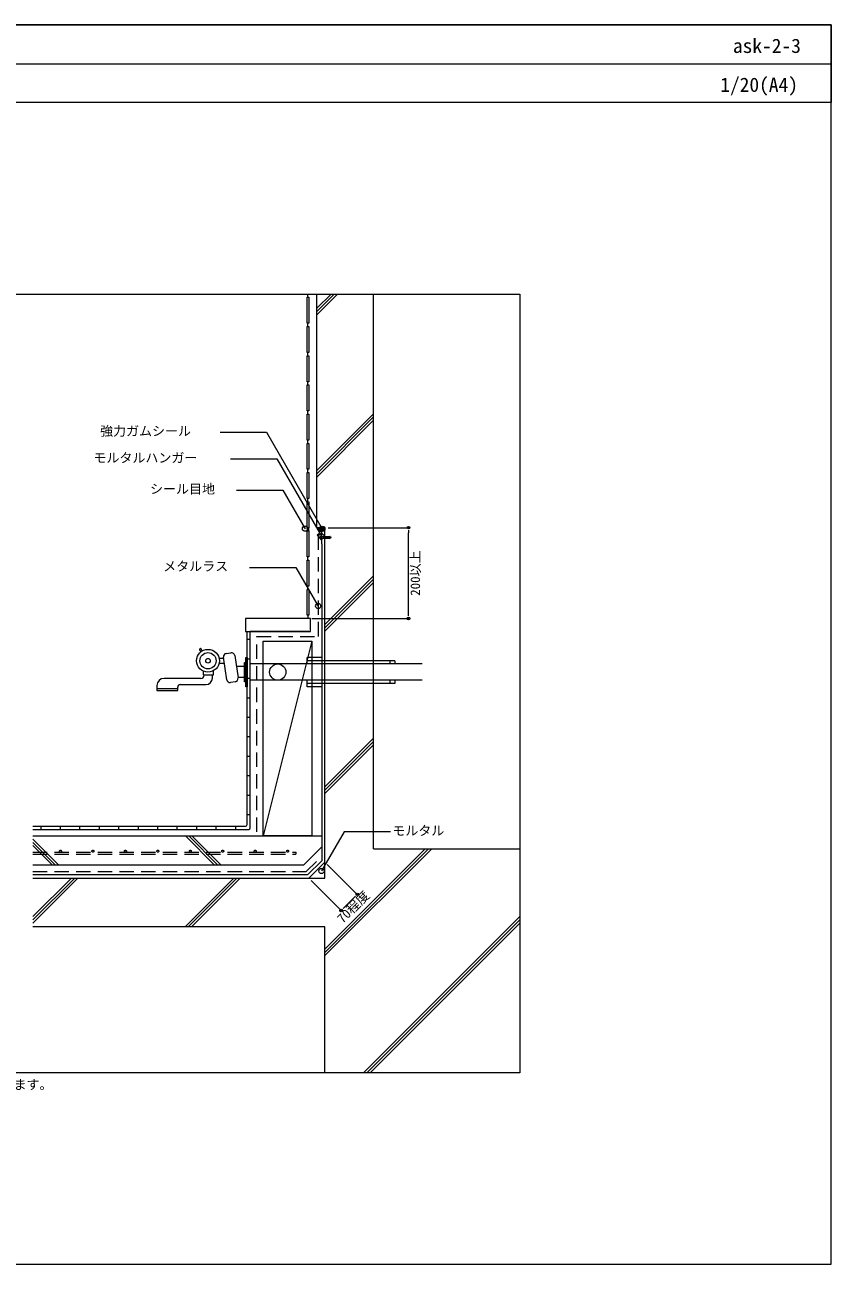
# Model space of a CAD drawing. Units: millimetres, scale not verified. Extents: x -2760 to 2760, y -1910 to 1910.
# Drawn here: x 275 to 2760, y -1910 to 1910 of the extents above; entities that cross this region are included whole.
import ezdxf
from ezdxf.enums import TextEntityAlignment as Align

# ---------------------------------------------------------------- set-up
doc = ezdxf.new("R2010")
doc.units = ezdxf.units.MM
doc.header["$LTSCALE"] = 7
doc.linetypes.add('USER1', pattern=[9.525, 6.35, -3.175])
for name, color, linetype, lineweight in [('0-0_0', 7, 'Continuous', 9), ('0-1_HATCH', 9, 'Continuous', 18), ('0-3_KUTAI', 3, 'Continuous', 18), ('0-4_BOUSUI', 1, 'Continuous', 18), ('0-5_MOJI', 7, 'Continuous', 18), ('0-6_sunpo', 7, 'Continuous', 18), ('0-7_KANAMONO_SCREW', 4, 'Continuous', 18), ('0-8_KANAMONO', 4, 'Continuous', 18), ('0-9_TENSEN', 4, 'USER1', 18), ('0-A_SIAGE', 4, 'Continuous', 18), ('0-B_ZATU', 6, 'Continuous', 18), ('0-C_WAKU', 7, 'Continuous', 18)]:
    doc.layers.add(name, color=color, linetype=linetype, lineweight=lineweight)
doc.styles.add('ＭＳ ゴシック', font='')
doc.styles.get('ＭＳ ゴシック').set_extended_font_data('MS Gothic')

# ---------------------------------------------------------------- blocks, each defined once
blk = doc.blocks.new('_DOT')
at = {"layer": '0-0_0'}
for p, q in [((-0.5, 0), (-1, 0)), ((0.25, 0), (-0.25, 0))]:
    blk.add_line(p, q, dxfattribs=at)
blk.add_circle((0, 0), 0.25, dxfattribs=at)

msp = doc.modelspace()

# ---------------------------------------------------------------- linework, layer by layer
at = {"layer": '0-0_0', "lineweight": 18}
msp.add_line((-2759.789, 1790.146), (2760.211, 1790.146), dxfattribs=at)
msp.add_lwpolyline([(1800.211, -1319.854), (-1799.789, -1319.854), (-1799.789, 1080.146), (1800.211, 1080.146)], close=True, dxfattribs=at)
at = {"layer": '0-1_HATCH'}
for p, q in [((1175.211, 1026.333), (1229.023, 1080.146)), ((1175.211, 1016.333), (1239.023, 1080.146)), ((1175.211, 1036.333), (1219.023, 1080.146)), ((1175.211, 536.333), (1350.211, 711.333)), ((1175.211, 526.333), (1350.211, 701.333)), ((1175.211, 516.333), (1350.211, 691.333)), ((1145.612, 351.728), (1150.211, 356.327)), ((1150.211, 353.665), (1145.683, 358.193)), ((1149.24, 350.146), (1145.877, 353.508)), ((1145.901, 356.508), (1149.539, 360.146)), ((1150.211, 358.155), (1148.22, 360.146)), ((1148.519, 350.146), (1150.211, 351.837)), ((1180.671, 350.146), (1180.343, 350.474)), ((1180.382, 350.578), (1189.95, 360.146)), ((1180.393, 359.569), (1180.97, 360.146)), ((1189.651, 350.146), (1180.487, 359.31)), ((1185.161, 350.146), (1181.168, 354.138)), ((1181.18, 355.866), (1185.46, 360.146)), ((1194.141, 350.146), (1184.141, 360.146)), ((1184.44, 350.146), (1194.44, 360.146)), ((1198.631, 350.146), (1188.631, 360.146)), ((1188.93, 350.146), (1198.93, 360.146)), ((1200.211, 353.056), (1193.121, 360.146)), ((1193.421, 350.146), (1200.211, 356.936)), ((1200.211, 357.546), (1197.611, 360.146)), ((1197.911, 350.146), (1200.211, 352.446)), ((1200.211, 61.333), (1350.211, 211.333)), ((1200.211, 51.333), (1350.211, 201.333)), ((1200.211, 41.333), (1350.211, 191.333)), ((1200.211, -438.667), (1350.211, -288.667)), ((1200.211, -448.667), (1350.211, -298.667)), ((1200.211, -458.667), (1350.211, -308.667)), ((300.211, -599.854), (380.211, -679.854)), ((300.211, -609.854), (370.211, -679.854)), ((770.211, -589.854), (860.211, -679.854)), ((780.346, -589.989), (870.211, -679.854)), ((790.481, -590.125), (880.211, -679.854)), ((300.211, -619.854), (360.211, -679.854)), ((1200.211, -958.667), (1529.023, -629.854)), ((1200.211, -938.667), (1509.023, -629.854)), ((1200.211, -948.667), (1519.023, -629.854)), ((300.211, -858.667), (439.023, -719.854)), ((300.211, -838.667), (419.023, -719.854)), ((300.211, -848.667), (429.023, -719.854)), ((769.023, -869.854), (919.023, -719.854)), ((779.023, -869.854), (929.023, -719.854)), ((789.023, -869.854), (939.023, -719.854)), ((1319.023, -1319.854), (1800.211, -838.667)), ((1329.023, -1319.854), (1800.211, -848.667)), ((1339.023, -1319.854), (1800.211, -858.667))]:
    msp.add_line(p, q, dxfattribs=at)
at = {"layer": '0-3_KUTAI'}
for p, q in [((1175.211, 360.146), (1175.211, 1080.146)), ((1350.211, -629.854), (1350.211, 1080.146)), ((1200.211, 360.146), (1175.211, 360.146)), ((1200.211, -719.854), (1200.211, 360.146)), ((1150.211, 40.146), (970.211, 40.146)), ((1160.211, 10.146), (1010.211, -589.854)), ((1200.211, -719.854), (1200.211, -449.854)), ((300.211, -589.854), (1190.211, -589.854)), ((1350.211, -629.854), (1800.211, -629.854)), ((1150.713, -719.854), (1200.211, -670.357)), ((300.211, -719.854), (1200.211, -719.854)), ((1200.211, -869.854), (300.211, -869.854)), ((1200.211, -1319.854), (1200.211, -869.854))]:
    msp.add_line(p, q, dxfattribs=at)
for points in [[(1155.211, 40.146), (1155.211, 80.146), (955.211, 80.146), (955.211, 40.146)], [(1160.211, -589.854), (1010.211, -589.854), (1010.211, 10.146), (1160.211, 10.146)]]:
    msp.add_lwpolyline(points, close=True, dxfattribs=at)
msp.add_lwpolyline([(1190.211, -623.788), (1134.145, -679.854), (300.211, -679.854)], dxfattribs=at)
at = {"layer": '0-4_BOUSUI'}
for p, q in [((1150.211, 350.146), (1150.211, 360.146)), ((1190.211, 350.146), (1200.211, 350.146))]:
    msp.add_line(p, q, dxfattribs=at)
msp.add_lwpolyline([(1190.211, 310.146), (1190.211, -666.215), (1146.571, -709.854), (300.211, -709.854)], dxfattribs=at)
for centre, radius, start, end in [((1128.809, 355.146), 17.147, 343.04622, 16.95378), ((1168.413, 355.087), 12.79, 337.27239, 23.29589)]:
    msp.add_arc(centre, radius, start, end, dxfattribs=at)
at = {"layer": '0-5_MOJI'}
for points in [[(877.205, 654.675), (1019.951, 654.675), (1192.019, 356.644)], [(908.711, 572.107), (1051.457, 572.107), (1189.112, 333.682)], [(927.234, 476.247), (1069.98, 476.247), (1138.808, 357.034)], [(967.708, 237.951), (1110.454, 237.951), (1179.281, 118.739)], [(1401.944, -576.973), (1259.198, -576.973), (1189.357, -697.941)]]:
    msp.add_lwpolyline(points, dxfattribs=at)
for centre in [(1138.808, 357.034), (1192.019, 356.644), (1189.112, 333.682), (1179.281, 118.739), (1189.357, -697.941)]:
    msp.add_circle(centre, 8, dxfattribs=at)
at = {"layer": '0-6_sunpo'}
for p, q in [((1210.211, 360.146), (1457.939, 360.146)), ((1457.939, 96.146), (1457.939, 344.146)), ((1160.211, 80.146), (1457.939, 80.146)), ((1207.282, -677.428), (1299.79, -769.936)), ((1157.784, -726.925), (1250.292, -819.433)), ((1288.476, -781.25), (1261.606, -808.12))]:
    msp.add_line(p, q, dxfattribs=at)
at = {"layer": '0-7_KANAMONO_SCREW'}
for p, q in [((1187.327, 333.687), (1187.119, 332.646)), ((1187.119, 327.646), (1187.119, 332.646)), ((1187.119, 327.646), (1187.327, 326.604)), ((1187.327, 326.604), (1187.327, 333.687)), ((1187.327, 333.687), (1187.744, 333.687)), ((1187.744, 326.604), (1187.327, 326.604)), ((1187.744, 334.729), (1187.744, 325.562)), ((1189.411, 334.729), (1187.744, 334.729)), ((1187.744, 325.562), (1189.411, 325.562)), ((1189.411, 334.729), (1189.411, 333.479)), ((1189.411, 333.479), (1189.411, 326.812)), ((1189.411, 326.812), (1189.411, 325.562)), ((1190.244, 332.646), (1202.066, 332.646)), ((1190.244, 327.646), (1202.066, 327.646)), ((1197.9, 332.646), (1197.9, 327.646)), ((1200.4, 332.646), (1200.4, 327.646)), ((1202.076, 332.438), (1202.066, 332.646)), ((1202.066, 330.354), (1216.233, 330.979)), ((1202.066, 330.354), (1202.066, 329.937)), ((1202.066, 329.937), (1216.233, 329.312)), ((1202.076, 327.854), (1202.066, 327.646)), ((1202.076, 332.438), (1204.99, 332.566)), ((1202.076, 327.854), (1204.99, 327.725)), ((1202.275, 332.655), (1204.772, 332.765)), ((1202.284, 332.447), (1202.275, 332.655)), ((1202.284, 327.845), (1202.275, 327.637)), ((1202.275, 327.637), (1204.772, 327.526)), ((1202.804, 330.387), (1202.685, 329.91)), ((1204.068, 330.442), (1203.921, 329.856)), ((1204.781, 332.557), (1204.772, 332.765)), ((1204.781, 327.734), (1204.772, 327.526)), ((1204.98, 332.774), (1215.085, 333.22)), ((1204.99, 332.566), (1204.98, 332.774)), ((1204.99, 327.725), (1204.98, 327.517)), ((1204.98, 327.517), (1215.085, 327.071)), ((1205.332, 330.498), (1205.158, 329.801)), ((1206.596, 330.554), (1206.394, 329.746)), ((1207.86, 330.61), (1207.63, 329.692)), ((1209.124, 330.665), (1208.867, 329.637)), ((1210.388, 330.721), (1210.103, 329.583)), ((1211.652, 330.777), (1211.34, 329.528)), ((1212.916, 330.833), (1212.576, 329.474)), ((1214.18, 330.888), (1213.812, 329.419)), ((1215.443, 330.944), (1215.049, 329.365)), ((1216.233, 327.646), (1215.085, 327.071)), ((1216.233, 331.74), (1219.153, 330.531)), ((1216.831, 331.493), (1216.233, 329.103)), ((1216.233, 328.551), (1219.153, 329.761)), ((1216.233, 329.312), (1216.233, 327.646))]:
    msp.add_line(p, q, dxfattribs=at)
msp.add_lwpolyline([(1216.233, 330.979), (1216.233, 332.646), (1215.085, 333.22)], dxfattribs=at)
for centre, radius, start, end in [((1190.244, 333.479), 0.833, 180, 270), ((1190.244, 326.812), 0.833, 90, 180), ((1218.994, 330.146), 0.417, 292.5, 67.5)]:
    msp.add_arc(centre, radius, start, end, dxfattribs=at)
at = {"layer": '0-8_KANAMONO', "linetype": 'USER1'}
msp.add_line((1180.211, 25.146), (1180.211, 345.146), dxfattribs=at)
at = {"layer": '0-8_KANAMONO'}
msp.add_lwpolyline([(1180.211, 350.146), (1180.211, 349.346), (1189.411, 349.346), (1189.411, 310.146), (1190.211, 310.146), (1190.211, 350.146)], close=True, dxfattribs=at)
msp.add_lwpolyline([(1189.411, 322.901), (1177.91, 336.607), (1181.505, 340.202), (1180.797, 340.909), (1176.555, 336.667), (1189.411, 321.346)], dxfattribs=at)
at = {"layer": '0-8_KANAMONO', "linetype": 'USER1'}
for points in [[(990.211, -577.354), (990.211, 25.146), (1180.211, 25.146)], [(300.211, -699.854), (1142.429, -699.854), (1180.211, -662.073)]]:
    msp.add_lwpolyline(points, dxfattribs=at)
at = {"layer": '0-9_TENSEN'}
for p, q in [((300.211, -639.854), (1110.211, -639.854)), ((300.211, -645.854), (1110.211, -645.854)), ((1110.211, -639.854), (1110.211, -645.854))]:
    msp.add_line(p, q, dxfattribs=at)
for centre in [(385.211, -636.854), (485.211, -636.854), (585.211, -636.854), (685.211, -636.854), (785.211, -636.854), (885.211, -636.854), (985.211, -636.854), (1085.211, -636.854)]:
    msp.add_circle(centre, 3, dxfattribs=at)
at = {"layer": '0-A_SIAGE'}
for p, q in [((1147.711, 1070.146), (1147.711, 1080.146)), ((1147.711, 980.146), (1147.711, 990.146)), ((1147.711, 890.146), (1147.711, 900.146)), ((1147.711, 800.146), (1147.711, 810.146)), ((1147.711, 710.146), (1147.711, 720.146)), ((1147.711, 620.146), (1147.711, 630.146)), ((1147.711, 530.146), (1147.711, 540.146)), ((1147.711, 440.146), (1147.711, 450.146)), ((1147.711, 260.146), (1147.711, 270.146)), ((1147.711, 170.146), (1147.711, 180.146)), ((1147.711, 90.146), (1147.711, 80.146)), ((960.211, -554.854), (960.211, 40.146)), ((970.211, -564.854), (970.211, 40.146)), ((970.211, 15.146), (960.211, 15.146)), ((970.211, -44.854), (960.211, -44.854)), ((970.211, -104.854), (960.211, -104.854)), ((970.211, -164.854), (960.211, -164.854)), ((970.211, -224.854), (960.211, -224.854)), ((970.211, -284.854), (960.211, -284.854)), ((970.211, -344.854), (960.211, -344.854)), ((970.211, -404.854), (960.211, -404.854)), ((970.211, -464.854), (960.211, -464.854)), ((970.211, -524.854), (960.211, -524.854)), ((300.211, -559.854), (955.211, -559.854)), ((300.211, -569.854), (965.211, -569.854)), ((325.211, -569.854), (325.211, -559.854)), ((385.211, -569.854), (385.211, -559.854)), ((445.211, -569.854), (445.211, -559.854)), ((505.211, -569.854), (505.211, -559.854)), ((565.211, -569.854), (565.211, -559.854)), ((625.211, -569.854), (625.211, -559.854)), ((685.211, -569.854), (685.211, -559.854)), ((745.211, -569.854), (745.211, -559.854)), ((805.211, -569.854), (805.211, -559.854)), ((865.211, -569.854), (865.211, -559.854)), ((925.211, -569.854), (925.211, -559.854))]:
    msp.add_line(p, q, dxfattribs=at)
for points in [[(1150.211, 990.146), (1145.211, 990.146), (1145.211, 1070.146), (1150.211, 1070.146)], [(1150.211, 900.146), (1145.211, 900.146), (1145.211, 980.146), (1150.211, 980.146)], [(1150.211, 810.146), (1145.211, 810.146), (1145.211, 890.146), (1150.211, 890.146)], [(1150.211, 720.146), (1145.211, 720.146), (1145.211, 800.146), (1150.211, 800.146)], [(1150.211, 630.146), (1145.211, 630.146), (1145.211, 710.146), (1150.211, 710.146)], [(1150.211, 540.146), (1145.211, 540.146), (1145.211, 620.146), (1150.211, 620.146)], [(1150.211, 450.146), (1145.211, 450.146), (1145.211, 530.146), (1150.211, 530.146)], [(1150.211, 360.146), (1145.211, 360.146), (1145.211, 440.146), (1150.211, 440.146)], [(1150.211, 270.146), (1145.211, 270.146), (1145.211, 350.146), (1150.211, 350.146)], [(1150.211, 180.146), (1145.211, 180.146), (1145.211, 260.146), (1150.211, 260.146)], [(1150.211, 90.146), (1145.211, 90.146), (1145.211, 170.146), (1150.211, 170.146)]]:
    msp.add_lwpolyline(points, close=True, dxfattribs=at)
for centre in [(955.211, -554.854), (965.211, -564.854)]:
    msp.add_arc(centre, 5, 270, 0, dxfattribs=at)
at = {"layer": '0-B_ZATU'}
for p, q in [((813.879, -16.282), (817.348, -22.957)), ((816.271, -12.785), (814.732, -13.585)), ((822.092, -19.649), (818.968, -13.638)), ((895.745, -27.722), (910.578, -25.485)), ((921.957, -33.882), (932.398, -103.099)), ((887.909, -42.815), (873.997, -42.815)), ((873.997, -57.814), (890.171, -57.814)), ((897.79, -108.319), (887.349, -39.102)), ((952.211, -67.854), (927.211, -67.854)), ((1500.211, -59.854), (970.211, -59.854)), ((1145.211, -59.854), (1145.211, -39.854)), ((1190.211, -39.854), (1145.211, -39.854)), ((1415.211, -49.854), (1145.211, -49.854)), ((1400.211, -49.854), (1400.211, -59.854)), ((1415.211, -49.854), (1415.211, -59.854)), ((818.166, -104.191), (704.424, -104.191)), ((853.166, -103.175), (853.166, -93.175)), ((924.002, -114.478), (909.169, -116.716)), ((952.211, -101.854), (932.211, -101.854)), ((1500.211, -109.854), (970.211, -109.854)), ((1145.211, -129.854), (1145.211, -109.854)), ((1400.211, -109.854), (1400.211, -119.854)), ((1415.211, -109.854), (1415.211, -119.854)), ((746.401, -136.233), (682.424, -136.233)), ((754.401, -123.175), (833.166, -123.175)), ((1415.211, -119.854), (1145.211, -119.854)), ((1190.211, -129.854), (1145.211, -129.854))]:
    msp.add_line(p, q, dxfattribs=at)
for points in [[(952.211, -114.854), (952.211, -54.854), (956.211, -54.854), (956.211, -114.854)], [(960.211, -39.854), (960.211, -129.854), (956.211, -129.854), (956.211, -39.854)]]:
    msp.add_lwpolyline(points, close=True, dxfattribs=at)
for points in [[(824.765, -81.647), (824.765, -93.175), (856.567, -93.175), (856.567, -80.654)], [(682.424, -126.191), (682.424, -141.233), (746.401, -141.233), (746.401, -131.175)]]:
    msp.add_lwpolyline(points, dxfattribs=at)
for centre, radius in [((839.692, -49.947), 35.039), ((839.692, -49.947), 25.039), ((839.692, -49.947), 7.039), ((1054.773, -84.854), 25.039)]:
    msp.add_circle(centre, radius, dxfattribs=at)
for centre, radius, start, end in [((815.654, -15.36), 2, 117.45927, 207.45927), ((817.193, -14.56), 2, 27.45927, 117.45927), ((897.237, -37.611), 10, 98.57799, 188.57799), ((912.069, -35.373), 10, 8.57799, 98.57799), ((704.424, -126.191), 22, 90, 180), ((818.166, -94.191), 10, 270, 0), ((833.166, -103.175), 20, 270, 0), ((907.678, -106.828), 10, 188.57799, 278.57799), ((922.51, -104.59), 10, 278.57799, 8.57799), ((754.401, -131.175), 8, 90, 180)]:
    msp.add_arc(centre, radius, start, end, dxfattribs=at)
at = {"layer": '0-C_WAKU'}
for points in [[(-2759.789, -1909.854), (2760.211, -1909.854), (2760.211, 1910.146), (-2759.789, 1910.146)], [(2760.211, 1670.146), (-2759.789, 1670.146), (-2759.789, 1910.146), (2760.211, 1910.146)]]:
    msp.add_lwpolyline(points, close=True, dxfattribs=at)

# ---------------------------------------------------------------- block references
at = {"layer": '0-6_sunpo', "xscale": 16, "yscale": 16}
for p, rotation in [((1457.939, 360.146), 90), ((1457.939, 80.146), 270), ((1299.79, -769.936), 45), ((1250.292, -819.433), 225)]:
    msp.add_blockref('_DOT', p, dxfattribs=dict(at, rotation=rotation))

# ---------------------------------------------------------------- texts
at = {"layer": '0-5_MOJI', "style": 'ＭＳ ゴシック'}
for s, p in [('強力ガムシール', (507.347, 634.675)), ('モルタルハンガー', (486.873, 552.107)), ('シール目地', (661.336, 456.247)), ('メタルラス', (701.809, 217.951)), ('モルタル', (1407.944, -596.973)), ('※こちらの図は熱工法とストライプ工法の場合の形状です。その他の工法については出入隅の形状等一部が異なります。', (-1799.789, -1379.854))]:
    msp.add_text(s, height=29.33, dxfattribs=at).set_placement(p, align=Align.BOTTOM_LEFT)
at = {"layer": '0-6_sunpo', "style": 'ＭＳ ゴシック'}
for s, rotation, p in [('200以上', 90, (1501.97, 150.146)), ('70程度', 45, (1261.481, -867.366))]:
    msp.add_text(s, height=29.33, rotation=rotation, dxfattribs=at).set_placement(p, align=Align.BOTTOM_LEFT)
at = {"layer": '0-C_WAKU', "style": 'ＭＳ ゴシック'}
for s, p in [('ask-2-3', (2457.317, 1810.146)), ('1/20(A4)', (2418.332, 1690.146))]:
    msp.add_text(s, height=43.99, dxfattribs=at).set_placement(p, align=Align.BOTTOM_LEFT)

doc.saveas('drawing.dxf')
